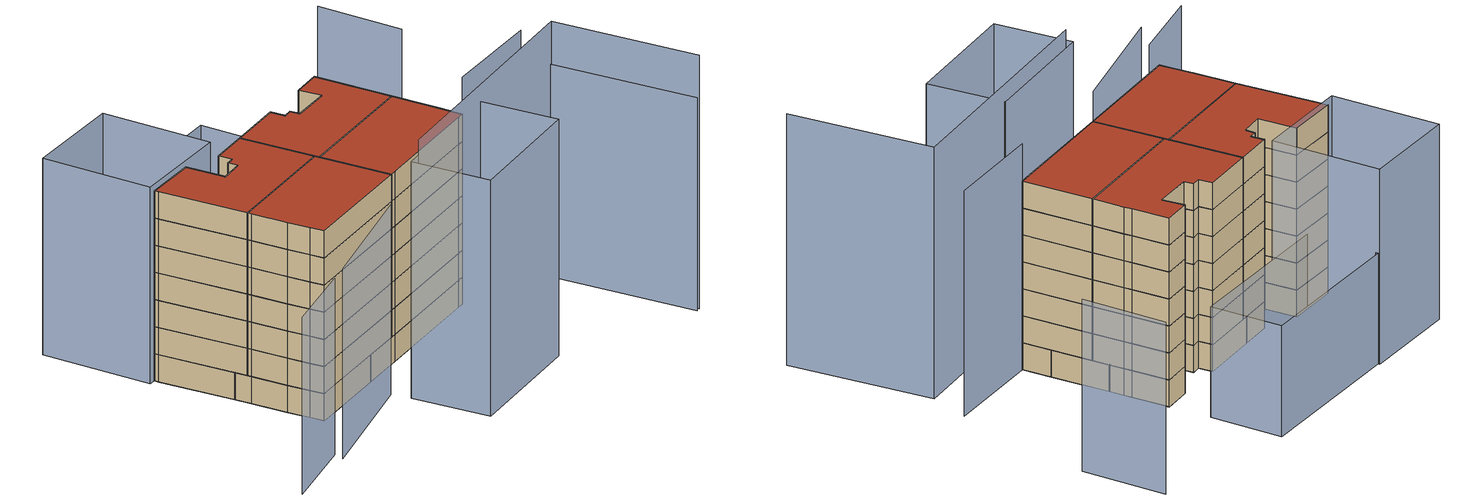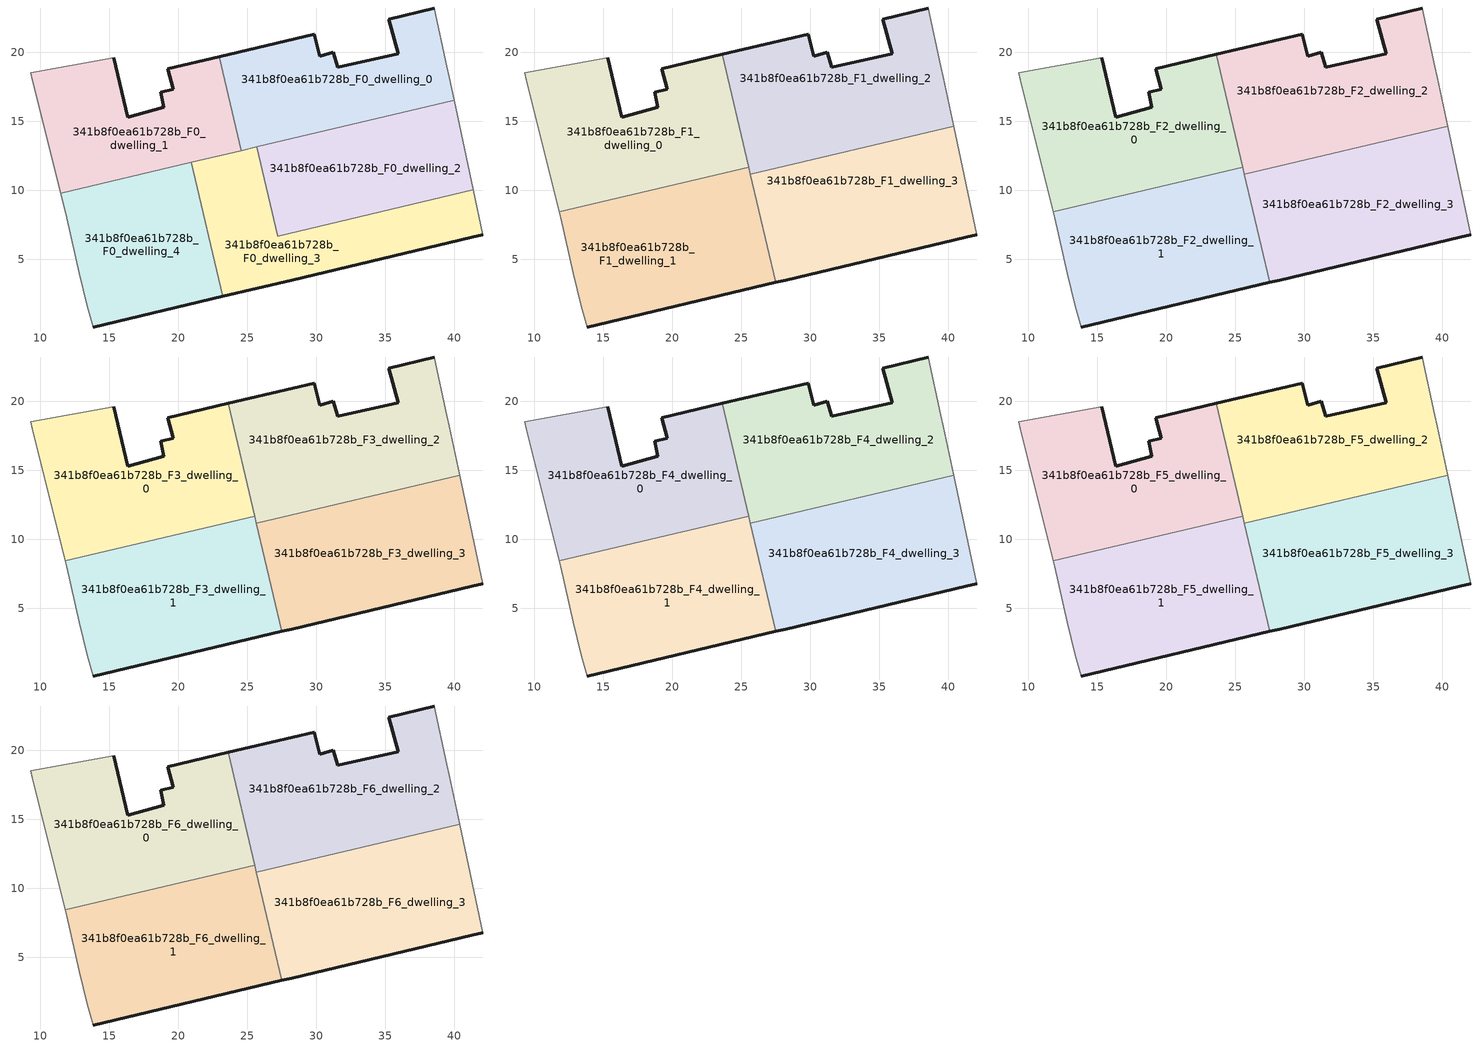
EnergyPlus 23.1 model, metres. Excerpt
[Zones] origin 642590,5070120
341b8f0ea61b728b_F0_dwelling_0
 floor ground (EU_floor_Construction): 39.99,16.51 39.64,18.2 39.44,19 38.54,23.21 35.23,22.41 35.94,19.91 31.53,18.91 31.23,20.01 30.23,19.71 29.83,21.31 22.95,19.69 24.55,12.87 z0
 wall outside (EU_wall_Construction): 22.95,19.69 29.83,21.31 30.23,19.71 31.23,20.01 31.53,18.91 35.94,19.91 35.23,22.41 38.54,23.21 z0:3
 wall to 341b8f0ea61b728b_F0_dwelling_1 (EU_wall_Construction): 24.55,12.87 22.95,19.69 z0:3
 wall adiabatic (EU_wall_Construction): 38.54,23.21 39.44,19 39.64,18.2 39.99,16.51 z0:3
 wall to 341b8f0ea61b728b_F0_dwelling_2 (EU_wall_Construction): 39.99,16.51 25.69,13.14 z0:3
 wall to 341b8f0ea61b728b_F0_dwelling_3 (EU_wall_Construction): 25.69,13.14 24.55,12.87 z0:3
341b8f0ea61b728b_F0_dwelling_1
 floor ground (EU_floor_Construction): 24.55,12.87 22.95,19.69 19.22,18.81 19.62,17.31 18.72,17.11 18.92,16.01 16.32,15.31 15.32,19.61 9.32,18.51 9.42,18.01 11.47,9.79 z0
 wall outside (EU_wall_Construction): 15.32,19.61 16.32,15.31 18.92,16.01 18.72,17.11 19.62,17.31 19.22,18.81 22.95,19.69 z0:3
 wall adiabatic (EU_wall_Construction): 11.47,9.79 9.42,18.01 9.32,18.51 15.32,19.61 z0:3
 wall to 341b8f0ea61b728b_F0_dwelling_4 (EU_wall_Construction): 20.93,12.02 11.47,9.79 z0:3
 wall to 341b8f0ea61b728b_F0_dwelling_3 (EU_wall_Construction): 24.55,12.87 20.94,12.02 z0:3
341b8f0ea61b728b_F0_dwelling_2
 floor ground (EU_floor_Construction): 41.36,10.02 39.99,16.51 25.69,13.14 27.21,6.69 z0
 wall to 341b8f0ea61b728b_F0_dwelling_3 (EU_wall_Construction): 41.36,10.02 27.21,6.69 25.69,13.14 z0:3
 wall adiabatic (EU_wall_Construction): 39.99,16.51 41.36,10.02 z0:3
341b8f0ea61b728b_F0_dwelling_3
 floor ground (EU_floor_Construction): 41.23,6.59 42.04,6.79 41.36,10.02 27.21,6.69 25.69,13.14 20.94,12.02 23.22,2.32 28.22,3.5 z0
 wall outside (EU_wall_Construction): 42.04,6.79 41.23,6.59 28.22,3.5 23.22,2.32 z0:3
 wall adiabatic (EU_wall_Construction): 41.36,10.02 42.04,6.79 z0:3
 wall to 341b8f0ea61b728b_F0_dwelling_4 (EU_wall_Construction): 23.22,2.32 20.94,12.02 z0:3
341b8f0ea61b728b_F0_dwelling_4
 floor ground (EU_floor_Construction): 23.22,2.32 20.94,12.02 11.47,9.79 11.92,8 12.81,4 13.41,1.6 13.81,0.1 z0
 wall outside (EU_wall_Construction): 23.22,2.32 13.81,0.1 z0:3
 wall adiabatic (EU_wall_Construction): 13.81,0.1 13.41,1.6 12.81,4 11.92,8 11.47,9.79 z0:3
341b8f0ea61b728b_F1_dwelling_0
 floor to 341b8f0ea61b728b_F0_dwelling_1 (EU_floor_Construction): 24.55,12.87 22.95,19.69 19.22,18.81 19.62,17.31 18.72,17.11 18.92,16.01 16.32,15.31 15.32,19.61 9.32,18.51 9.42,18.01 11.47,9.79 z3
 floor to 341b8f0ea61b728b_F0_dwelling_0 (EU_floor_Construction): 25.21,13.02 23.6,19.84 22.95,19.69 24.55,12.87 z3
 floor to 341b8f0ea61b728b_F0_dwelling_4 (EU_floor_Construction): 21.25,10.67 20.94,12.02 11.47,9.79 11.81,8.44 z3
 floor to 341b8f0ea61b728b_F0_dwelling_3 (EU_floor_Construction): 25.52,11.68 25.21,13.02 20.94,12.02 21.25,10.67 z3
 wall outside (EU_wall_Construction): 15.32,19.61 16.32,15.31 18.92,16.01 18.72,17.11 19.62,17.31 19.22,18.81 23.6,19.84 z3:6
 wall to 341b8f0ea61b728b_F1_dwelling_1 (EU_wall_Construction): 25.53,11.68 11.81,8.44 z3:6
 wall adiabatic (EU_wall_Construction): 11.81,8.44 9.42,18.01 9.32,18.51 15.32,19.61 z3:6
 wall to 341b8f0ea61b728b_F1_dwelling_2 (EU_wall_Construction): 23.6,19.84 25.53,11.68 z3:6
341b8f0ea61b728b_F1_dwelling_1
 floor to 341b8f0ea61b728b_F0_dwelling_4 (EU_floor_Construction): 23.22,2.32 21.25,10.67 11.81,8.44 11.92,8 12.81,4 13.41,1.6 13.81,0.1 z3
 floor to 341b8f0ea61b728b_F0_dwelling_3 (EU_floor_Construction): 27.49,3.32 25.53,11.68 21.25,10.67 23.22,2.32 z3
 wall outside (EU_wall_Construction): 27.49,3.32 13.81,0.1 z3:6
 wall adiabatic (EU_wall_Construction): 13.81,0.1 13.41,1.6 12.81,4 11.92,8 11.81,8.44 z3:6
 wall to 341b8f0ea61b728b_F1_dwelling_3 (EU_wall_Construction): 25.64,11.17 27.49,3.32 z3:6
 wall to 341b8f0ea61b728b_F1_dwelling_2 (EU_wall_Construction): 25.52,11.68 25.64,11.17 z3:6
341b8f0ea61b728b_F1_dwelling_2
 floor to 341b8f0ea61b728b_F0_dwelling_0 (EU_floor_Construction): 39.99,16.51 39.64,18.2 39.44,19 38.54,23.21 35.23,22.41 35.94,19.91 31.53,18.91 31.23,20.01 30.23,19.71 29.83,21.31 23.6,19.84 25.21,13.02 z3
 floor to 341b8f0ea61b728b_F0_dwelling_2 (EU_floor_Construction): 40.38,14.65 39.99,16.51 25.69,13.14 26.13,11.28 z3
 floor to 341b8f0ea61b728b_F0_dwelling_3 (EU_floor_Construction): 26.13,11.28 25.69,13.14 25.21,13.02 25.64,11.17 z3
 wall outside (EU_wall_Construction): 23.6,19.84 29.83,21.31 30.23,19.71 31.23,20.01 31.53,18.91 35.94,19.91 35.23,22.41 38.54,23.21 z3:6
 wall adiabatic (EU_wall_Construction): 38.54,23.21 39.44,19 39.64,18.2 40.39,14.65 z3:6
 wall to 341b8f0ea61b728b_F1_dwelling_3 (EU_wall_Construction): 40.39,14.65 25.64,11.17 z3:6
341b8f0ea61b728b_F1_dwelling_3
 floor to 341b8f0ea61b728b_F0_dwelling_3 (EU_floor_Construction): 41.23,6.59 42.04,6.79 41.36,10.02 27.21,6.69 26.13,11.28 25.64,11.17 27.49,3.32 28.22,3.5 z3
 floor to 341b8f0ea61b728b_F0_dwelling_2 (EU_floor_Construction): 41.36,10.02 40.38,14.65 26.13,11.28 27.21,6.69 z3
 wall outside (EU_wall_Construction): 42.04,6.79 41.23,6.59 28.22,3.5 27.49,3.32 z3:6
 wall adiabatic (EU_wall_Construction): 40.39,14.65 42.04,6.79 z3:6
341b8f0ea61b728b_F2_dwelling_0
 floor to 341b8f0ea61b728b_F1_dwelling_0 (EU_floor_Construction): 25.53,11.68 23.6,19.84 19.22,18.81 19.62,17.31 18.72,17.11 18.92,16.01 16.32,15.31 15.32,19.61 9.32,18.51 9.42,18.01 11.81,8.44 z6
 wall outside (EU_wall_Construction): 15.32,19.61 16.32,15.31 18.92,16.01 18.72,17.11 19.62,17.31 19.22,18.81 23.6,19.84 z6:9
 wall to 341b8f0ea61b728b_F2_dwelling_1 (EU_wall_Construction): 25.53,11.68 11.81,8.44 z6:9
 wall adiabatic (EU_wall_Construction): 11.81,8.44 9.42,18.01 9.32,18.51 15.32,19.61 z6:9
 wall to 341b8f0ea61b728b_F2_dwelling_2 (EU_wall_Construction): 23.6,19.84 25.53,11.68 z6:9
341b8f0ea61b728b_F2_dwelling_1
 floor to 341b8f0ea61b728b_F1_dwelling_1 (EU_floor_Construction): 27.49,3.32 25.53,11.68 11.81,8.44 11.92,8 12.81,4 13.41,1.6 13.81,0.1 z6
 wall outside (EU_wall_Construction): 27.49,3.32 13.81,0.1 z6:9
 wall adiabatic (EU_wall_Construction): 13.81,0.1 13.41,1.6 12.81,4 11.92,8 11.81,8.44 z6:9
 wall to 341b8f0ea61b728b_F2_dwelling_3 (EU_wall_Construction): 25.64,11.17 27.49,3.32 z6:9
 wall to 341b8f0ea61b728b_F2_dwelling_2 (EU_wall_Construction): 25.52,11.68 25.64,11.17 z6:9
341b8f0ea61b728b_F2_dwelling_2
 floor to 341b8f0ea61b728b_F1_dwelling_2 (EU_floor_Construction): 40.39,14.65 39.64,18.2 39.44,19 38.54,23.21 35.23,22.41 35.94,19.91 31.53,18.91 31.23,20.01 30.23,19.71 29.83,21.31 23.6,19.84 25.64,11.17 z6
 wall outside (EU_wall_Construction): 23.6,19.84 29.83,21.31 30.23,19.71 31.23,20.01 31.53,18.91 35.94,19.91 35.23,22.41 38.54,23.21 z6:9
 wall adiabatic (EU_wall_Construction): 38.54,23.21 39.44,19 39.64,18.2 40.39,14.65 z6:9
 wall to 341b8f0ea61b728b_F2_dwelling_3 (EU_wall_Construction): 40.39,14.65 25.64,11.17 z6:9
341b8f0ea61b728b_F2_dwelling_3
 floor to 341b8f0ea61b728b_F1_dwelling_3 (EU_floor_Construction): 41.23,6.59 42.04,6.79 40.39,14.65 25.64,11.17 27.49,3.32 28.22,3.5 z6
 wall outside (EU_wall_Construction): 42.04,6.79 41.23,6.59 28.22,3.5 27.49,3.32 z6:9
 wall adiabatic (EU_wall_Construction): 40.39,14.65 42.04,6.79 z6:9
341b8f0ea61b728b_F3_dwelling_0
 floor to 341b8f0ea61b728b_F2_dwelling_0 (EU_floor_Construction): 25.53,11.68 23.6,19.84 19.22,18.81 19.62,17.31 18.72,17.11 18.92,16.01 16.32,15.31 15.32,19.61 9.32,18.51 9.42,18.01 11.81,8.44 z9
 wall outside (EU_wall_Construction): 15.32,19.61 16.32,15.31 18.92,16.01 18.72,17.11 19.62,17.31 19.22,18.81 23.6,19.84 z9:12
 wall to 341b8f0ea61b728b_F3_dwelling_1 (EU_wall_Construction): 25.53,11.68 11.81,8.44 z9:12
 wall adiabatic (EU_wall_Construction): 11.81,8.44 9.42,18.01 9.32,18.51 15.32,19.61 z9:12
 wall to 341b8f0ea61b728b_F3_dwelling_2 (EU_wall_Construction): 23.6,19.84 25.53,11.68 z9:12
341b8f0ea61b728b_F3_dwelling_1
 floor to 341b8f0ea61b728b_F2_dwelling_1 (EU_floor_Construction): 27.49,3.32 25.53,11.68 11.81,8.44 11.92,8 12.81,4 13.41,1.6 13.81,0.1 z9
 wall outside (EU_wall_Construction): 27.49,3.32 13.81,0.1 z9:12
 wall adiabatic (EU_wall_Construction): 13.81,0.1 13.41,1.6 12.81,4 11.92,8 11.81,8.44 z9:12
 wall to 341b8f0ea61b728b_F3_dwelling_3 (EU_wall_Construction): 25.64,11.17 27.49,3.32 z9:12
 wall to 341b8f0ea61b728b_F3_dwelling_2 (EU_wall_Construction): 25.52,11.68 25.64,11.17 z9:12
341b8f0ea61b728b_F3_dwelling_2
 floor to 341b8f0ea61b728b_F2_dwelling_2 (EU_floor_Construction): 40.39,14.65 39.64,18.2 39.44,19 38.54,23.21 35.23,22.41 35.94,19.91 31.53,18.91 31.23,20.01 30.23,19.71 29.83,21.31 23.6,19.84 25.64,11.17 z9
 wall outside (EU_wall_Construction): 23.6,19.84 29.83,21.31 30.23,19.71 31.23,20.01 31.53,18.91 35.94,19.91 35.23,22.41 38.54,23.21 z9:12
 wall adiabatic (EU_wall_Construction): 38.54,23.21 39.44,19 39.64,18.2 40.39,14.65 z9:12
 wall to 341b8f0ea61b728b_F3_dwelling_3 (EU_wall_Construction): 40.39,14.65 25.64,11.17 z9:12
341b8f0ea61b728b_F3_dwelling_3
 floor to 341b8f0ea61b728b_F2_dwelling_3 (EU_floor_Construction): 41.23,6.59 42.04,6.79 40.39,14.65 25.64,11.17 27.49,3.32 28.22,3.5 z9
 wall outside (EU_wall_Construction): 42.04,6.79 41.23,6.59 28.22,3.5 27.49,3.32 z9:12
 wall adiabatic (EU_wall_Construction): 40.39,14.65 42.04,6.79 z9:12
341b8f0ea61b728b_F4_dwelling_0
 floor to 341b8f0ea61b728b_F3_dwelling_0 (EU_floor_Construction): 25.53,11.68 23.6,19.84 19.22,18.81 19.62,17.31 18.72,17.11 18.92,16.01 16.32,15.31 15.32,19.61 9.32,18.51 9.42,18.01 11.81,8.44 z12
 wall outside (EU_wall_Construction): 15.32,19.61 16.32,15.31 18.92,16.01 18.72,17.11 19.62,17.31 19.22,18.81 23.6,19.84 z12:15
 wall to 341b8f0ea61b728b_F4_dwelling_1 (EU_wall_Construction): 25.53,11.68 11.81,8.44 z12:15
 wall adiabatic (EU_wall_Construction): 11.81,8.44 9.42,18.01 9.32,18.51 15.32,19.61 z12:15
 wall to 341b8f0ea61b728b_F4_dwelling_2 (EU_wall_Construction): 23.6,19.84 25.53,11.68 z12:15
341b8f0ea61b728b_F4_dwelling_1
 floor to 341b8f0ea61b728b_F3_dwelling_1 (EU_floor_Construction): 27.49,3.32 25.53,11.68 11.81,8.44 11.92,8 12.81,4 13.41,1.6 13.81,0.1 z12
 wall outside (EU_wall_Construction): 27.49,3.32 13.81,0.1 z12:15
 wall adiabatic (EU_wall_Construction): 13.81,0.1 13.41,1.6 12.81,4 11.92,8 11.81,8.44 z12:15
 wall to 341b8f0ea61b728b_F4_dwelling_3 (EU_wall_Construction): 25.64,11.17 27.49,3.32 z12:15
 wall to 341b8f0ea61b728b_F4_dwelling_2 (EU_wall_Construction): 25.52,11.68 25.64,11.17 z12:15
341b8f0ea61b728b_F4_dwelling_2
 floor to 341b8f0ea61b728b_F3_dwelling_2 (EU_floor_Construction): 40.39,14.65 39.64,18.2 39.44,19 38.54,23.21 35.23,22.41 35.94,19.91 31.53,18.91 31.23,20.01 30.23,19.71 29.83,21.31 23.6,19.84 25.64,11.17 z12
 wall outside (EU_wall_Construction): 23.6,19.84 29.83,21.31 30.23,19.71 31.23,20.01 31.53,18.91 35.94,19.91 35.23,22.41 38.54,23.21 z12:15
 wall adiabatic (EU_wall_Construction): 38.54,23.21 39.44,19 39.64,18.2 40.39,14.65 z12:15
 wall to 341b8f0ea61b728b_F4_dwelling_3 (EU_wall_Construction): 40.39,14.65 25.64,11.17 z12:15
341b8f0ea61b728b_F4_dwelling_3
 floor to 341b8f0ea61b728b_F3_dwelling_3 (EU_floor_Construction): 41.23,6.59 42.04,6.79 40.39,14.65 25.64,11.17 27.49,3.32 28.22,3.5 z12
 wall outside (EU_wall_Construction): 42.04,6.79 41.23,6.59 28.22,3.5 27.49,3.32 z12:15
 wall adiabatic (EU_wall_Construction): 40.39,14.65 42.04,6.79 z12:15
341b8f0ea61b728b_F5_dwelling_0
 floor to 341b8f0ea61b728b_F4_dwelling_0 (EU_floor_Construction): 25.53,11.68 23.6,19.84 19.22,18.81 19.62,17.31 18.72,17.11 18.92,16.01 16.32,15.31 15.32,19.61 9.32,18.51 9.42,18.01 11.81,8.44 z15
 wall outside (EU_wall_Construction): 15.32,19.61 16.32,15.31 18.92,16.01 18.72,17.11 19.62,17.31 19.22,18.81 23.6,19.84 z15:18
 wall to 341b8f0ea61b728b_F5_dwelling_1 (EU_wall_Construction): 25.53,11.68 11.81,8.44 z15:18
 wall adiabatic (EU_wall_Construction): 11.81,8.44 9.42,18.01 9.32,18.51 15.32,19.61 z15:18
 wall to 341b8f0ea61b728b_F5_dwelling_2 (EU_wall_Construction): 23.6,19.84 25.53,11.68 z15:18
341b8f0ea61b728b_F5_dwelling_1
 floor to 341b8f0ea61b728b_F4_dwelling_1 (EU_floor_Construction): 27.49,3.32 25.53,11.68 11.81,8.44 11.92,8 12.81,4 13.41,1.6 13.81,0.1 z15
 wall outside (EU_wall_Construction): 27.49,3.32 13.81,0.1 z15:18
 wall adiabatic (EU_wall_Construction): 13.81,0.1 13.41,1.6 12.81,4 11.92,8 11.81,8.44 z15:18
 wall to 341b8f0ea61b728b_F5_dwelling_3 (EU_wall_Construction): 25.64,11.17 27.49,3.32 z15:18
 wall to 341b8f0ea61b728b_F5_dwelling_2 (EU_wall_Construction): 25.52,11.68 25.64,11.17 z15:18
341b8f0ea61b728b_F5_dwelling_2
 floor to 341b8f0ea61b728b_F4_dwelling_2 (EU_floor_Construction): 40.39,14.65 39.64,18.2 39.44,19 38.54,23.21 35.23,22.41 35.94,19.91 31.53,18.91 31.23,20.01 30.23,19.71 29.83,21.31 23.6,19.84 25.64,11.17 z15
 wall outside (EU_wall_Construction): 23.6,19.84 29.83,21.31 30.23,19.71 31.23,20.01 31.53,18.91 35.94,19.91 35.23,22.41 38.54,23.21 z15:18
 wall adiabatic (EU_wall_Construction): 38.54,23.21 39.44,19 39.64,18.2 40.39,14.65 z15:18
 wall to 341b8f0ea61b728b_F5_dwelling_3 (EU_wall_Construction): 40.39,14.65 25.64,11.17 z15:18
341b8f0ea61b728b_F5_dwelling_3
 floor to 341b8f0ea61b728b_F4_dwelling_3 (EU_floor_Construction): 41.23,6.59 42.04,6.79 40.39,14.65 25.64,11.17 27.49,3.32 28.22,3.5 z15
 wall outside (EU_wall_Construction): 42.04,6.79 41.23,6.59 28.22,3.5 27.49,3.32 z15:18
 wall adiabatic (EU_wall_Construction): 40.39,14.65 42.04,6.79 z15:18
341b8f0ea61b728b_F6_dwelling_0
 floor to 341b8f0ea61b728b_F5_dwelling_0 (EU_floor_Construction): 25.53,11.68 23.6,19.84 19.22,18.81 19.62,17.31 18.72,17.11 18.92,16.01 16.32,15.31 15.32,19.61 9.32,18.51 9.42,18.01 11.81,8.44 z18
 wall outside (EU_wall_Construction): 15.32,19.61 16.32,15.31 18.92,16.01 18.72,17.11 19.62,17.31 19.22,18.81 23.6,19.84 z18:21
 wall to 341b8f0ea61b728b_F6_dwelling_1 (EU_wall_Construction): 25.53,11.68 11.81,8.44 z18:21
 wall adiabatic (EU_wall_Construction): 11.81,8.44 9.42,18.01 9.32,18.51 15.32,19.61 z18:21
 wall to 341b8f0ea61b728b_F6_dwelling_2 (EU_wall_Construction): 23.6,19.84 25.53,11.68 z18:21
 roof outside (EU_roof_Construction): 23.6,19.84 25.53,11.68 11.81,8.44 9.42,18.01 9.32,18.51 15.32,19.61 16.32,15.31 18.92,16.01 18.72,17.11 19.62,17.31 19.22,18.81 z21
341b8f0ea61b728b_F6_dwelling_1
 floor to 341b8f0ea61b728b_F5_dwelling_1 (EU_floor_Construction): 27.49,3.32 25.53,11.68 11.81,8.44 11.92,8 12.81,4 13.41,1.6 13.81,0.1 z18
 wall outside (EU_wall_Construction): 27.49,3.32 13.81,0.1 z18:21
 wall adiabatic (EU_wall_Construction): 13.81,0.1 13.41,1.6 12.81,4 11.92,8 11.81,8.44 z18:21
 wall to 341b8f0ea61b728b_F6_dwelling_3 (EU_wall_Construction): 25.64,11.17 27.49,3.32 z18:21
 wall to 341b8f0ea61b728b_F6_dwelling_2 (EU_wall_Construction): 25.52,11.68 25.64,11.17 z18:21
 roof outside (EU_roof_Construction): 25.53,11.68 27.49,3.32 13.81,0.1 13.41,1.6 12.81,4 11.92,8 11.81,8.44 z21
341b8f0ea61b728b_F6_dwelling_2
 floor to 341b8f0ea61b728b_F5_dwelling_2 (EU_floor_Construction): 40.39,14.65 39.64,18.2 39.44,19 38.54,23.21 35.23,22.41 35.94,19.91 31.53,18.91 31.23,20.01 30.23,19.71 29.83,21.31 23.6,19.84 25.64,11.17 z18
 wall outside (EU_wall_Construction): 23.6,19.84 29.83,21.31 30.23,19.71 31.23,20.01 31.53,18.91 35.94,19.91 35.23,22.41 38.54,23.21 z18:21
 wall adiabatic (EU_wall_Construction): 38.54,23.21 39.44,19 39.64,18.2 40.39,14.65 z18:21
 wall to 341b8f0ea61b728b_F6_dwelling_3 (EU_wall_Construction): 40.39,14.65 25.64,11.17 z18:21
 roof outside (EU_roof_Construction): 38.54,23.21 39.44,19 39.64,18.2 40.39,14.65 25.64,11.17 23.6,19.84 29.83,21.31 30.23,19.71 31.23,20.01 31.53,18.91 35.94,19.91 35.23,22.41 z21
341b8f0ea61b728b_F6_dwelling_3
 floor to 341b8f0ea61b728b_F5_dwelling_3 (EU_floor_Construction): 41.23,6.59 42.04,6.79 40.39,14.65 25.64,11.17 27.49,3.32 28.22,3.5 z18
 wall outside (EU_wall_Construction): 42.04,6.79 41.23,6.59 28.22,3.5 27.49,3.32 z18:21
 wall adiabatic (EU_wall_Construction): 40.39,14.65 42.04,6.79 z18:21
 roof outside (EU_roof_Construction): 40.39,14.65 42.04,6.79 41.23,6.59 28.22,3.5 27.49,3.32 25.64,11.17 z21
shading: 0.4,-8.81 8.94,-5.55 z0:19.5; 8.81,-6.71 22.47,-1.02 z0:21; 24.54,-2.83 52.6,4.46 / 52.6,4.46 56.72,-11.4 z0:28; 39.83,-7.82 25.43,-11.55 / 25.43,-11.55 23.22,-3.01 / 23.22,-3.01 37.62,0.72 / 37.62,0.72 39.83,-7.82 z0:26.1; 56.24,-11.52 52.24,4.19 z0:23.5; 53.51,9.25 41.99,6.78 z0:25.1; 37.54,27.81 19.21,24.41 / 19.21,24.41 17.71,32.48 / 17.71,32.48 36.04,35.88 / 36.04,35.88 37.54,27.81 z0:12.3; 54.85,26.05 53.15,35.61 z0:19.1; 17.68,32.65 19.96,20.48 / 19.96,20.48 8.59,18.35 / 8.59,18.35 6.32,30.52 / 6.32,30.52 17.68,32.65 z0:21.7
[Building]
EU S2 Campaign: North Axis=0; Terrain=City; Solar Distribution=FullExterior
[Site:Location]
Lyon-Bron: Latitude=45.75; Longitude=5; Time Zone=1; Elevation=198
[SizingPeriod:WeatherFileDays]
AnnualSizingPeriod: Begin Month=1; Begin Day of Month=1; End Month=12; End Day of Month=31; Day of Week for Start Day=Monday; Use Weather File Daylight Saving Period=No; Use Weather File Rain and Snow Indicators=No
[MATERIAL]
EU_InternalMass_Material: Roughness=MediumRough; Thickness=0.1; Conductivity=1; Density=1800; Specific Heat=900; Thermal Absorptance=0.9; Solar Absorptance=0.7; Visible Absorptance=0.7
[MATERIAL:NOMASS] Roughness=MediumRough; Thermal Absorptance=0.9; Solar Absorptance=0.7; Visible Absorptance=0.7
Name | Thermal Resistance
EU_wall_NoMass | 0.776494
EU_roof_NoMass | 0.486893
EU_floor_NoMass | 0.421597
[CONSTRUCTION]
EU_wall_Construction: EU_wall_NoMass
EU_roof_Construction: EU_roof_NoMass
EU_floor_Construction: EU_floor_NoMass
EU_InternalMass_Construction: EU_InternalMass_Material
[ZONE] Type=1; Multiplier=1; Ceiling Height=autocalculate; Floor Area=autocalculate; Part of Total Floor Area=Yes
Name | Volume
341b8f0ea61b728b_F0_dwelling_0 | 290.579
341b8f0ea61b728b_F1_dwelling_0; 341b8f0ea61b728b_F2_dwelling_0; 341b8f0ea61b728b_F3_dwelling_0; 341b8f0ea61b728b_F4_dwelling_0; 341b8f0ea61b728b_F5_dwelling_0; 341b8f0ea61b728b_F6_dwelling_0 | 363.249
341b8f0ea61b728b_F0_dwelling_1 | 290.573
341b8f0ea61b728b_F1_dwelling_1; 341b8f0ea61b728b_F2_dwelling_1; 341b8f0ea61b728b_F3_dwelling_1; 341b8f0ea61b728b_F4_dwelling_1; 341b8f0ea61b728b_F5_dwelling_1; 341b8f0ea61b728b_F6_dwelling_1 | 363.256
341b8f0ea61b728b_F0_dwelling_2 | 290.604
341b8f0ea61b728b_F1_dwelling_2; 341b8f0ea61b728b_F2_dwelling_2; 341b8f0ea61b728b_F3_dwelling_2; 341b8f0ea61b728b_F4_dwelling_2; 341b8f0ea61b728b_F5_dwelling_2; 341b8f0ea61b728b_F6_dwelling_2 | 363.246
341b8f0ea61b728b_F0_dwelling_3 | 290.622
341b8f0ea61b728b_F1_dwelling_3; 341b8f0ea61b728b_F2_dwelling_3; 341b8f0ea61b728b_F3_dwelling_3; 341b8f0ea61b728b_F4_dwelling_3; 341b8f0ea61b728b_F5_dwelling_3; 341b8f0ea61b728b_F6_dwelling_3 | 363.248
341b8f0ea61b728b_F0_dwelling_4 | 290.597
[INTERNALMASS] Construction=EU_InternalMass_Construction
Name | Zone or ZoneList | Surface Area
341b8f0ea61b728b_F0_dwelling_0_EU_InternalMass | 341b8f0ea61b728b_F0_dwelling_0 | 96.8589
341b8f0ea61b728b_F0_dwelling_1_EU_InternalMass | 341b8f0ea61b728b_F0_dwelling_1 | 96.8573
341b8f0ea61b728b_F0_dwelling_2_EU_InternalMass | 341b8f0ea61b728b_F0_dwelling_2 | 96.8692
341b8f0ea61b728b_F0_dwelling_3_EU_InternalMass | 341b8f0ea61b728b_F0_dwelling_3 | 96.8736
341b8f0ea61b728b_F0_dwelling_4_EU_InternalMass | 341b8f0ea61b728b_F0_dwelling_4 | 96.8661
341b8f0ea61b728b_F1_dwelling_0_EU_InternalMass | 341b8f0ea61b728b_F1_dwelling_0 | 121.084
341b8f0ea61b728b_F1_dwelling_1_EU_InternalMass | 341b8f0ea61b728b_F1_dwelling_1 | 121.086
341b8f0ea61b728b_F1_dwelling_2_EU_InternalMass | 341b8f0ea61b728b_F1_dwelling_2 | 121.082
341b8f0ea61b728b_F1_dwelling_3_EU_InternalMass | 341b8f0ea61b728b_F1_dwelling_3 | 121.082
341b8f0ea61b728b_F2_dwelling_0_EU_InternalMass | 341b8f0ea61b728b_F2_dwelling_0 | 121.084
341b8f0ea61b728b_F2_dwelling_1_EU_InternalMass | 341b8f0ea61b728b_F2_dwelling_1 | 121.086
341b8f0ea61b728b_F2_dwelling_2_EU_InternalMass | 341b8f0ea61b728b_F2_dwelling_2 | 121.082
341b8f0ea61b728b_F2_dwelling_3_EU_InternalMass | 341b8f0ea61b728b_F2_dwelling_3 | 121.082
341b8f0ea61b728b_F3_dwelling_0_EU_InternalMass | 341b8f0ea61b728b_F3_dwelling_0 | 121.084
341b8f0ea61b728b_F3_dwelling_1_EU_InternalMass | 341b8f0ea61b728b_F3_dwelling_1 | 121.086
341b8f0ea61b728b_F3_dwelling_2_EU_InternalMass | 341b8f0ea61b728b_F3_dwelling_2 | 121.082
341b8f0ea61b728b_F3_dwelling_3_EU_InternalMass | 341b8f0ea61b728b_F3_dwelling_3 | 121.082
341b8f0ea61b728b_F4_dwelling_0_EU_InternalMass | 341b8f0ea61b728b_F4_dwelling_0 | 121.084
341b8f0ea61b728b_F4_dwelling_1_EU_InternalMass | 341b8f0ea61b728b_F4_dwelling_1 | 121.086
341b8f0ea61b728b_F4_dwelling_2_EU_InternalMass | 341b8f0ea61b728b_F4_dwelling_2 | 121.082
341b8f0ea61b728b_F4_dwelling_3_EU_InternalMass | 341b8f0ea61b728b_F4_dwelling_3 | 121.082
341b8f0ea61b728b_F5_dwelling_0_EU_InternalMass | 341b8f0ea61b728b_F5_dwelling_0 | 121.084
341b8f0ea61b728b_F5_dwelling_1_EU_InternalMass | 341b8f0ea61b728b_F5_dwelling_1 | 121.086
341b8f0ea61b728b_F5_dwelling_2_EU_InternalMass | 341b8f0ea61b728b_F5_dwelling_2 | 121.082
341b8f0ea61b728b_F5_dwelling_3_EU_InternalMass | 341b8f0ea61b728b_F5_dwelling_3 | 121.082
341b8f0ea61b728b_F6_dwelling_0_EU_InternalMass | 341b8f0ea61b728b_F6_dwelling_0 | 121.084
341b8f0ea61b728b_F6_dwelling_1_EU_InternalMass | 341b8f0ea61b728b_F6_dwelling_1 | 121.086
341b8f0ea61b728b_F6_dwelling_2_EU_InternalMass | 341b8f0ea61b728b_F6_dwelling_2 | 121.082
341b8f0ea61b728b_F6_dwelling_3_EU_InternalMass | 341b8f0ea61b728b_F6_dwelling_3 | 121.082
[OTHEREQUIPMENT] Fuel Type=Electricity; Design Level Calculation Method=Watts/Area; Power per Zone Floor Area=1; Fraction Latent=0; Fraction Radiant=0; Fraction Lost=0; Carbon Dioxide Generation Rate=0; EndUse Subcategory=EU_Step8_InternalGains
Name | Zone or ZoneList or Space or SpaceList | Schedule
EU_Step8_InternalGain_341b8f0ea61b728b_F0_dwelling_0_f000 | 341b8f0ea61b728b_F0_dwelling_0 | EU_Step8_GainSchedule_341b8f0ea61b728b_F0_dwelling_0_f000
EU_Step8_InternalGain_341b8f0ea61b728b_F0_dwelling_1_f000 | 341b8f0ea61b728b_F0_dwelling_1 | EU_Step8_GainSchedule_341b8f0ea61b728b_F0_dwelling_1_f000
EU_Step8_InternalGain_341b8f0ea61b728b_F0_dwelling_2_f000 | 341b8f0ea61b728b_F0_dwelling_2 | EU_Step8_GainSchedule_341b8f0ea61b728b_F0_dwelling_2_f000
EU_Step8_InternalGain_341b8f0ea61b728b_F0_dwelling_3_f000 | 341b8f0ea61b728b_F0_dwelling_3 | EU_Step8_GainSchedule_341b8f0ea61b728b_F0_dwelling_3_f000
EU_Step8_InternalGain_341b8f0ea61b728b_F0_dwelling_4_f000 | 341b8f0ea61b728b_F0_dwelling_4 | EU_Step8_GainSchedule_341b8f0ea61b728b_F0_dwelling_4_f000
EU_Step8_InternalGain_341b8f0ea61b728b_F1_dwelling_0_f000 | 341b8f0ea61b728b_F1_dwelling_0 | EU_Step8_GainSchedule_341b8f0ea61b728b_F1_dwelling_0_f000
EU_Step8_InternalGain_341b8f0ea61b728b_F1_dwelling_1_f000 | 341b8f0ea61b728b_F1_dwelling_1 | EU_Step8_GainSchedule_341b8f0ea61b728b_F1_dwelling_1_f000
EU_Step8_InternalGain_341b8f0ea61b728b_F1_dwelling_2_f000 | 341b8f0ea61b728b_F1_dwelling_2 | EU_Step8_GainSchedule_341b8f0ea61b728b_F1_dwelling_2_f000
EU_Step8_InternalGain_341b8f0ea61b728b_F1_dwelling_3_f000 | 341b8f0ea61b728b_F1_dwelling_3 | EU_Step8_GainSchedule_341b8f0ea61b728b_F1_dwelling_3_f000
EU_Step8_InternalGain_341b8f0ea61b728b_F2_dwelling_0_f000 | 341b8f0ea61b728b_F2_dwelling_0 | EU_Step8_GainSchedule_341b8f0ea61b728b_F2_dwelling_0_f000
EU_Step8_InternalGain_341b8f0ea61b728b_F2_dwelling_1_f000 | 341b8f0ea61b728b_F2_dwelling_1 | EU_Step8_GainSchedule_341b8f0ea61b728b_F2_dwelling_1_f000
EU_Step8_InternalGain_341b8f0ea61b728b_F2_dwelling_2_f000 | 341b8f0ea61b728b_F2_dwelling_2 | EU_Step8_GainSchedule_341b8f0ea61b728b_F2_dwelling_2_f000
EU_Step8_InternalGain_341b8f0ea61b728b_F2_dwelling_3_f000 | 341b8f0ea61b728b_F2_dwelling_3 | EU_Step8_GainSchedule_341b8f0ea61b728b_F2_dwelling_3_f000
EU_Step8_InternalGain_341b8f0ea61b728b_F3_dwelling_0_f000 | 341b8f0ea61b728b_F3_dwelling_0 | EU_Step8_GainSchedule_341b8f0ea61b728b_F3_dwelling_0_f000
EU_Step8_InternalGain_341b8f0ea61b728b_F3_dwelling_1_f000 | 341b8f0ea61b728b_F3_dwelling_1 | EU_Step8_GainSchedule_341b8f0ea61b728b_F3_dwelling_1_f000
EU_Step8_InternalGain_341b8f0ea61b728b_F3_dwelling_2_f000 | 341b8f0ea61b728b_F3_dwelling_2 | EU_Step8_GainSchedule_341b8f0ea61b728b_F3_dwelling_2_f000
EU_Step8_InternalGain_341b8f0ea61b728b_F3_dwelling_3_f000 | 341b8f0ea61b728b_F3_dwelling_3 | EU_Step8_GainSchedule_341b8f0ea61b728b_F3_dwelling_3_f000
EU_Step8_InternalGain_341b8f0ea61b728b_F4_dwelling_0_f000 | 341b8f0ea61b728b_F4_dwelling_0 | EU_Step8_GainSchedule_341b8f0ea61b728b_F4_dwelling_0_f000
EU_Step8_InternalGain_341b8f0ea61b728b_F4_dwelling_1_f000 | 341b8f0ea61b728b_F4_dwelling_1 | EU_Step8_GainSchedule_341b8f0ea61b728b_F4_dwelling_1_f000
EU_Step8_InternalGain_341b8f0ea61b728b_F4_dwelling_2_f000 | 341b8f0ea61b728b_F4_dwelling_2 | EU_Step8_GainSchedule_341b8f0ea61b728b_F4_dwelling_2_f000
EU_Step8_InternalGain_341b8f0ea61b728b_F4_dwelling_3_f000 | 341b8f0ea61b728b_F4_dwelling_3 | EU_Step8_GainSchedule_341b8f0ea61b728b_F4_dwelling_3_f000
EU_Step8_InternalGain_341b8f0ea61b728b_F5_dwelling_0_f000 | 341b8f0ea61b728b_F5_dwelling_0 | EU_Step8_GainSchedule_341b8f0ea61b728b_F5_dwelling_0_f000
EU_Step8_InternalGain_341b8f0ea61b728b_F5_dwelling_1_f000 | 341b8f0ea61b728b_F5_dwelling_1 | EU_Step8_GainSchedule_341b8f0ea61b728b_F5_dwelling_1_f000
EU_Step8_InternalGain_341b8f0ea61b728b_F5_dwelling_2_f000 | 341b8f0ea61b728b_F5_dwelling_2 | EU_Step8_GainSchedule_341b8f0ea61b728b_F5_dwelling_2_f000
EU_Step8_InternalGain_341b8f0ea61b728b_F5_dwelling_3_f000 | 341b8f0ea61b728b_F5_dwelling_3 | EU_Step8_GainSchedule_341b8f0ea61b728b_F5_dwelling_3_f000
EU_Step8_InternalGain_341b8f0ea61b728b_F6_dwelling_0_f000 | 341b8f0ea61b728b_F6_dwelling_0 | EU_Step8_GainSchedule_341b8f0ea61b728b_F6_dwelling_0_f000
EU_Step8_InternalGain_341b8f0ea61b728b_F6_dwelling_1_f000 | 341b8f0ea61b728b_F6_dwelling_1 | EU_Step8_GainSchedule_341b8f0ea61b728b_F6_dwelling_1_f000
EU_Step8_InternalGain_341b8f0ea61b728b_F6_dwelling_2_f000 | 341b8f0ea61b728b_F6_dwelling_2 | EU_Step8_GainSchedule_341b8f0ea61b728b_F6_dwelling_2_f000
EU_Step8_InternalGain_341b8f0ea61b728b_F6_dwelling_3_f000 | 341b8f0ea61b728b_F6_dwelling_3 | EU_Step8_GainSchedule_341b8f0ea61b728b_F6_dwelling_3_f000
[ZONEVENTILATION:DESIGNFLOWRATE] Schedule=EU_AlwaysOn; Design Flow Rate Calculation Method=AirChanges/Hour; Air Changes per Hour=0.693814; Ventilation Type=Natural; Fan Pressure Rise=0; Fan Total Efficiency=1; Constant Term Coefficient=1; Temperature Term Coefficient=0; Velocity Term Coefficient=0; Velocity Squared Term Coefficient=0; Minimum Indoor Temperature=-100; Maximum Indoor Temperature=100; Delta Temperature=-100; Minimum Outdoor Temperature=-100; Maximum Outdoor Temperature=100; Maximum Wind Speed=40
Name | Zone or ZoneList or Space or SpaceList
EU_ConstantAir_341b8f0ea61b728b_F0_dwelling_0 | 341b8f0ea61b728b_F0_dwelling_0
EU_ConstantAir_341b8f0ea61b728b_F0_dwelling_1 | 341b8f0ea61b728b_F0_dwelling_1
EU_ConstantAir_341b8f0ea61b728b_F0_dwelling_2 | 341b8f0ea61b728b_F0_dwelling_2
EU_ConstantAir_341b8f0ea61b728b_F0_dwelling_3 | 341b8f0ea61b728b_F0_dwelling_3
EU_ConstantAir_341b8f0ea61b728b_F0_dwelling_4 | 341b8f0ea61b728b_F0_dwelling_4
EU_ConstantAir_341b8f0ea61b728b_F1_dwelling_0 | 341b8f0ea61b728b_F1_dwelling_0
EU_ConstantAir_341b8f0ea61b728b_F1_dwelling_1 | 341b8f0ea61b728b_F1_dwelling_1
EU_ConstantAir_341b8f0ea61b728b_F1_dwelling_2 | 341b8f0ea61b728b_F1_dwelling_2
EU_ConstantAir_341b8f0ea61b728b_F1_dwelling_3 | 341b8f0ea61b728b_F1_dwelling_3
EU_ConstantAir_341b8f0ea61b728b_F2_dwelling_0 | 341b8f0ea61b728b_F2_dwelling_0
EU_ConstantAir_341b8f0ea61b728b_F2_dwelling_1 | 341b8f0ea61b728b_F2_dwelling_1
EU_ConstantAir_341b8f0ea61b728b_F2_dwelling_2 | 341b8f0ea61b728b_F2_dwelling_2
EU_ConstantAir_341b8f0ea61b728b_F2_dwelling_3 | 341b8f0ea61b728b_F2_dwelling_3
EU_ConstantAir_341b8f0ea61b728b_F3_dwelling_0 | 341b8f0ea61b728b_F3_dwelling_0
EU_ConstantAir_341b8f0ea61b728b_F3_dwelling_1 | 341b8f0ea61b728b_F3_dwelling_1
EU_ConstantAir_341b8f0ea61b728b_F3_dwelling_2 | 341b8f0ea61b728b_F3_dwelling_2
EU_ConstantAir_341b8f0ea61b728b_F3_dwelling_3 | 341b8f0ea61b728b_F3_dwelling_3
EU_ConstantAir_341b8f0ea61b728b_F4_dwelling_0 | 341b8f0ea61b728b_F4_dwelling_0
EU_ConstantAir_341b8f0ea61b728b_F4_dwelling_1 | 341b8f0ea61b728b_F4_dwelling_1
EU_ConstantAir_341b8f0ea61b728b_F4_dwelling_2 | 341b8f0ea61b728b_F4_dwelling_2
EU_ConstantAir_341b8f0ea61b728b_F4_dwelling_3 | 341b8f0ea61b728b_F4_dwelling_3
EU_ConstantAir_341b8f0ea61b728b_F5_dwelling_0 | 341b8f0ea61b728b_F5_dwelling_0
EU_ConstantAir_341b8f0ea61b728b_F5_dwelling_1 | 341b8f0ea61b728b_F5_dwelling_1
EU_ConstantAir_341b8f0ea61b728b_F5_dwelling_2 | 341b8f0ea61b728b_F5_dwelling_2
EU_ConstantAir_341b8f0ea61b728b_F5_dwelling_3 | 341b8f0ea61b728b_F5_dwelling_3
EU_ConstantAir_341b8f0ea61b728b_F6_dwelling_0 | 341b8f0ea61b728b_F6_dwelling_0
EU_ConstantAir_341b8f0ea61b728b_F6_dwelling_1 | 341b8f0ea61b728b_F6_dwelling_1
EU_ConstantAir_341b8f0ea61b728b_F6_dwelling_2 | 341b8f0ea61b728b_F6_dwelling_2
EU_ConstantAir_341b8f0ea61b728b_F6_dwelling_3 | 341b8f0ea61b728b_F6_dwelling_3
[HVACTEMPLATE:THERMOSTAT] Constant Heating Setpoint=20; Constant Cooling Setpoint=50
EU_HeatOnly_341b8f0ea61b728b_F0_dwelling_0; EU_HeatOnly_341b8f0ea61b728b_F0_dwelling_1; EU_HeatOnly_341b8f0ea61b728b_F0_dwelling_2; EU_HeatOnly_341b8f0ea61b728b_F0_dwelling_3; EU_HeatOnly_341b8f0ea61b728b_F0_dwelling_4; EU_HeatOnly_341b8f0ea61b728b_F1_dwelling_0; EU_HeatOnly_341b8f0ea61b728b_F1_dwelling_1; EU_HeatOnly_341b8f0ea61b728b_F1_dwelling_2; EU_HeatOnly_341b8f0ea61b728b_F1_dwelling_3; EU_HeatOnly_341b8f0ea61b728b_F2_dwelling_0; EU_HeatOnly_341b8f0ea61b728b_F2_dwelling_1; EU_HeatOnly_341b8f0ea61b728b_F2_dwelling_2; EU_HeatOnly_341b8f0ea61b728b_F2_dwelling_3; EU_HeatOnly_341b8f0ea61b728b_F3_dwelling_0; EU_HeatOnly_341b8f0ea61b728b_F3_dwelling_1; EU_HeatOnly_341b8f0ea61b728b_F3_dwelling_2; EU_HeatOnly_341b8f0ea61b728b_F3_dwelling_3; EU_HeatOnly_341b8f0ea61b728b_F4_dwelling_0; EU_HeatOnly_341b8f0ea61b728b_F4_dwelling_1; EU_HeatOnly_341b8f0ea61b728b_F4_dwelling_2; EU_HeatOnly_341b8f0ea61b728b_F4_dwelling_3; EU_HeatOnly_341b8f0ea61b728b_F5_dwelling_0; EU_HeatOnly_341b8f0ea61b728b_F5_dwelling_1; EU_HeatOnly_341b8f0ea61b728b_F5_dwelling_2; EU_HeatOnly_341b8f0ea61b728b_F5_dwelling_3; EU_HeatOnly_341b8f0ea61b728b_F6_dwelling_0; EU_HeatOnly_341b8f0ea61b728b_F6_dwelling_1; EU_HeatOnly_341b8f0ea61b728b_F6_dwelling_2; EU_HeatOnly_341b8f0ea61b728b_F6_dwelling_3
[HVACTEMPLATE:ZONE:IDEALLOADSAIRSYSTEM] System Availability Schedule=EU_AlwaysOn; Maximum Heating Supply Air Temperature=50; Minimum Cooling Supply Air Temperature=13; Maximum Heating Supply Air Humidity Ratio=0.0156; Minimum Cooling Supply Air Humidity Ratio=0.0077; Heating Limit=NoLimit; Cooling Limit=NoLimit; Heating Availability Schedule=EU_AlwaysOn; Cooling Availability Schedule=EU_CoolingOff; Dehumidification Control Type=ConstantSensibleHeatRatio; Cooling Sensible Heat Ratio=0.7; Dehumidification Setpoint=60; Humidification Control Type=None; Humidification Setpoint=30; Outdoor Air Method=None; Outdoor Air Flow Rate per Person=0.00944; Outdoor Air Flow Rate per Zone Floor Area=0; Outdoor Air Flow Rate per Zone=0; Demand Controlled Ventilation Type=None; Outdoor Air Economizer Type=NoEconomizer; Heat Recovery Type=None; Sensible Heat Recovery Effectiveness=0.7; Latent Heat Recovery Effectiveness=0.65
Name | Template Thermostat
341b8f0ea61b728b_F0_dwelling_0 | EU_HeatOnly_341b8f0ea61b728b_F0_dwelling_0
341b8f0ea61b728b_F0_dwelling_1 | EU_HeatOnly_341b8f0ea61b728b_F0_dwelling_1
341b8f0ea61b728b_F0_dwelling_2 | EU_HeatOnly_341b8f0ea61b728b_F0_dwelling_2
341b8f0ea61b728b_F0_dwelling_3 | EU_HeatOnly_341b8f0ea61b728b_F0_dwelling_3
341b8f0ea61b728b_F0_dwelling_4 | EU_HeatOnly_341b8f0ea61b728b_F0_dwelling_4
341b8f0ea61b728b_F1_dwelling_0 | EU_HeatOnly_341b8f0ea61b728b_F1_dwelling_0
341b8f0ea61b728b_F1_dwelling_1 | EU_HeatOnly_341b8f0ea61b728b_F1_dwelling_1
341b8f0ea61b728b_F1_dwelling_2 | EU_HeatOnly_341b8f0ea61b728b_F1_dwelling_2
341b8f0ea61b728b_F1_dwelling_3 | EU_HeatOnly_341b8f0ea61b728b_F1_dwelling_3
341b8f0ea61b728b_F2_dwelling_0 | EU_HeatOnly_341b8f0ea61b728b_F2_dwelling_0
341b8f0ea61b728b_F2_dwelling_1 | EU_HeatOnly_341b8f0ea61b728b_F2_dwelling_1
341b8f0ea61b728b_F2_dwelling_2 | EU_HeatOnly_341b8f0ea61b728b_F2_dwelling_2
341b8f0ea61b728b_F2_dwelling_3 | EU_HeatOnly_341b8f0ea61b728b_F2_dwelling_3
341b8f0ea61b728b_F3_dwelling_0 | EU_HeatOnly_341b8f0ea61b728b_F3_dwelling_0
341b8f0ea61b728b_F3_dwelling_1 | EU_HeatOnly_341b8f0ea61b728b_F3_dwelling_1
341b8f0ea61b728b_F3_dwelling_2 | EU_HeatOnly_341b8f0ea61b728b_F3_dwelling_2
341b8f0ea61b728b_F3_dwelling_3 | EU_HeatOnly_341b8f0ea61b728b_F3_dwelling_3
341b8f0ea61b728b_F4_dwelling_0 | EU_HeatOnly_341b8f0ea61b728b_F4_dwelling_0
341b8f0ea61b728b_F4_dwelling_1 | EU_HeatOnly_341b8f0ea61b728b_F4_dwelling_1
341b8f0ea61b728b_F4_dwelling_2 | EU_HeatOnly_341b8f0ea61b728b_F4_dwelling_2
341b8f0ea61b728b_F4_dwelling_3 | EU_HeatOnly_341b8f0ea61b728b_F4_dwelling_3
341b8f0ea61b728b_F5_dwelling_0 | EU_HeatOnly_341b8f0ea61b728b_F5_dwelling_0
341b8f0ea61b728b_F5_dwelling_1 | EU_HeatOnly_341b8f0ea61b728b_F5_dwelling_1
341b8f0ea61b728b_F5_dwelling_2 | EU_HeatOnly_341b8f0ea61b728b_F5_dwelling_2
341b8f0ea61b728b_F5_dwelling_3 | EU_HeatOnly_341b8f0ea61b728b_F5_dwelling_3
341b8f0ea61b728b_F6_dwelling_0 | EU_HeatOnly_341b8f0ea61b728b_F6_dwelling_0
341b8f0ea61b728b_F6_dwelling_1 | EU_HeatOnly_341b8f0ea61b728b_F6_dwelling_1
341b8f0ea61b728b_F6_dwelling_2 | EU_HeatOnly_341b8f0ea61b728b_F6_dwelling_2
341b8f0ea61b728b_F6_dwelling_3 | EU_HeatOnly_341b8f0ea61b728b_F6_dwelling_3
[SIZING:ZONE] Zone Cooling Design Supply Air Temperature Input Method=SupplyAirTemperature; Zone Cooling Design Supply Air Temperature=13; Zone Heating Design Supply Air Temperature Input Method=SupplyAirTemperature; Zone Heating Design Supply Air Temperature=50; Zone Cooling Design Supply Air Humidity Ratio=0.008; Zone Heating Design Supply Air Humidity Ratio=0.008; Cooling Design Air Flow Method=DesignDay; Cooling Design Air Flow Rate=0; Cooling Minimum Air Flow per Zone Floor Area=0.000762; Cooling Minimum Air Flow=0; Cooling Minimum Air Flow Fraction=0.2; Heating Design Air Flow Method=DesignDay; Heating Design Air Flow Rate=0; Heating Maximum Air Flow per Zone Floor Area=0.002032; Heating Maximum Air Flow=0.141576; Heating Maximum Air Flow Fraction=0.3; Account for Dedicated Outdoor Air System=No; Dedicated Outdoor Air System Control Strategy=NeutralSupplyAir; Dedicated Outdoor Air Low Setpoint Temperature for Design=autosize; Dedicated Outdoor Air High Setpoint Temperature for Design=autosize; Zone Load Sizing Method=Sensible Load Only No Latent Load; Zone Latent Cooling Design Supply Air Humidity Ratio Input Method=HumidityRatioDifference; Zone Cooling Design Supply Air Humidity Ratio Difference=0.005; Zone Latent Heating Design Supply Air Humidity Ratio Input Method=HumidityRatioDifference; Zone Humidification Design Supply Air Humidity Ratio Difference=0.005
341b8f0ea61b728b_F0_dwelling_0; 341b8f0ea61b728b_F0_dwelling_1; 341b8f0ea61b728b_F0_dwelling_2; 341b8f0ea61b728b_F0_dwelling_3; 341b8f0ea61b728b_F0_dwelling_4; 341b8f0ea61b728b_F1_dwelling_0; 341b8f0ea61b728b_F1_dwelling_1; 341b8f0ea61b728b_F1_dwelling_2; 341b8f0ea61b728b_F1_dwelling_3; 341b8f0ea61b728b_F2_dwelling_0; 341b8f0ea61b728b_F2_dwelling_1; 341b8f0ea61b728b_F2_dwelling_2; 341b8f0ea61b728b_F2_dwelling_3; 341b8f0ea61b728b_F3_dwelling_0; 341b8f0ea61b728b_F3_dwelling_1; 341b8f0ea61b728b_F3_dwelling_2; 341b8f0ea61b728b_F3_dwelling_3; 341b8f0ea61b728b_F4_dwelling_0; 341b8f0ea61b728b_F4_dwelling_1; 341b8f0ea61b728b_F4_dwelling_2; 341b8f0ea61b728b_F4_dwelling_3; 341b8f0ea61b728b_F5_dwelling_0; 341b8f0ea61b728b_F5_dwelling_1; 341b8f0ea61b728b_F5_dwelling_2; 341b8f0ea61b728b_F5_dwelling_3; 341b8f0ea61b728b_F6_dwelling_0; 341b8f0ea61b728b_F6_dwelling_1; 341b8f0ea61b728b_F6_dwelling_2; 341b8f0ea61b728b_F6_dwelling_3
[SCHEDULE:CONSTANT]
Name | Hourly Value
EU_AlwaysOn | 1
EU_CoolingOff | 0
[SCHEDULE:FILE] Column Number=1; Rows to Skip at Top=0; Number of Hours of Data=8760; Column Separator=Comma; Interpolate to Timestep=No; Minutes per Item=60; Adjust Schedule for Daylight Savings=Yes
Name | File
EU_Step8_GainSchedule_341b8f0ea61b728b_F0_dwelling_0_f000 | ../../schedules/341b8f0ea61b728b/341b8f0ea61b728b_F0_dwelling_0_f000_gain.csv
EU_Step8_GainSchedule_341b8f0ea61b728b_F0_dwelling_1_f000 | ../../schedules/341b8f0ea61b728b/341b8f0ea61b728b_F0_dwelling_1_f000_gain.csv
EU_Step8_GainSchedule_341b8f0ea61b728b_F0_dwelling_2_f000 | ../../schedules/341b8f0ea61b728b/341b8f0ea61b728b_F0_dwelling_2_f000_gain.csv
EU_Step8_GainSchedule_341b8f0ea61b728b_F0_dwelling_3_f000 | ../../schedules/341b8f0ea61b728b/341b8f0ea61b728b_F0_dwelling_3_f000_gain.csv
EU_Step8_GainSchedule_341b8f0ea61b728b_F0_dwelling_4_f000 | ../../schedules/341b8f0ea61b728b/341b8f0ea61b728b_F0_dwelling_4_f000_gain.csv
EU_Step8_GainSchedule_341b8f0ea61b728b_F1_dwelling_0_f000 | ../../schedules/341b8f0ea61b728b/341b8f0ea61b728b_F1_dwelling_0_f000_gain.csv
EU_Step8_GainSchedule_341b8f0ea61b728b_F1_dwelling_1_f000 | ../../schedules/341b8f0ea61b728b/341b8f0ea61b728b_F1_dwelling_1_f000_gain.csv
EU_Step8_GainSchedule_341b8f0ea61b728b_F1_dwelling_2_f000 | ../../schedules/341b8f0ea61b728b/341b8f0ea61b728b_F1_dwelling_2_f000_gain.csv
EU_Step8_GainSchedule_341b8f0ea61b728b_F1_dwelling_3_f000 | ../../schedules/341b8f0ea61b728b/341b8f0ea61b728b_F1_dwelling_3_f000_gain.csv
EU_Step8_GainSchedule_341b8f0ea61b728b_F2_dwelling_0_f000 | ../../schedules/341b8f0ea61b728b/341b8f0ea61b728b_F2_dwelling_0_f000_gain.csv
EU_Step8_GainSchedule_341b8f0ea61b728b_F2_dwelling_1_f000 | ../../schedules/341b8f0ea61b728b/341b8f0ea61b728b_F2_dwelling_1_f000_gain.csv
EU_Step8_GainSchedule_341b8f0ea61b728b_F2_dwelling_2_f000 | ../../schedules/341b8f0ea61b728b/341b8f0ea61b728b_F2_dwelling_2_f000_gain.csv
EU_Step8_GainSchedule_341b8f0ea61b728b_F2_dwelling_3_f000 | ../../schedules/341b8f0ea61b728b/341b8f0ea61b728b_F2_dwelling_3_f000_gain.csv
EU_Step8_GainSchedule_341b8f0ea61b728b_F3_dwelling_0_f000 | ../../schedules/341b8f0ea61b728b/341b8f0ea61b728b_F3_dwelling_0_f000_gain.csv
EU_Step8_GainSchedule_341b8f0ea61b728b_F3_dwelling_1_f000 | ../../schedules/341b8f0ea61b728b/341b8f0ea61b728b_F3_dwelling_1_f000_gain.csv
EU_Step8_GainSchedule_341b8f0ea61b728b_F3_dwelling_2_f000 | ../../schedules/341b8f0ea61b728b/341b8f0ea61b728b_F3_dwelling_2_f000_gain.csv
EU_Step8_GainSchedule_341b8f0ea61b728b_F3_dwelling_3_f000 | ../../schedules/341b8f0ea61b728b/341b8f0ea61b728b_F3_dwelling_3_f000_gain.csv
EU_Step8_GainSchedule_341b8f0ea61b728b_F4_dwelling_0_f000 | ../../schedules/341b8f0ea61b728b/341b8f0ea61b728b_F4_dwelling_0_f000_gain.csv
EU_Step8_GainSchedule_341b8f0ea61b728b_F4_dwelling_1_f000 | ../../schedules/341b8f0ea61b728b/341b8f0ea61b728b_F4_dwelling_1_f000_gain.csv
EU_Step8_GainSchedule_341b8f0ea61b728b_F4_dwelling_2_f000 | ../../schedules/341b8f0ea61b728b/341b8f0ea61b728b_F4_dwelling_2_f000_gain.csv
EU_Step8_GainSchedule_341b8f0ea61b728b_F4_dwelling_3_f000 | ../../schedules/341b8f0ea61b728b/341b8f0ea61b728b_F4_dwelling_3_f000_gain.csv
EU_Step8_GainSchedule_341b8f0ea61b728b_F5_dwelling_0_f000 | ../../schedules/341b8f0ea61b728b/341b8f0ea61b728b_F5_dwelling_0_f000_gain.csv
EU_Step8_GainSchedule_341b8f0ea61b728b_F5_dwelling_1_f000 | ../../schedules/341b8f0ea61b728b/341b8f0ea61b728b_F5_dwelling_1_f000_gain.csv
EU_Step8_GainSchedule_341b8f0ea61b728b_F5_dwelling_2_f000 | ../../schedules/341b8f0ea61b728b/341b8f0ea61b728b_F5_dwelling_2_f000_gain.csv
EU_Step8_GainSchedule_341b8f0ea61b728b_F5_dwelling_3_f000 | ../../schedules/341b8f0ea61b728b/341b8f0ea61b728b_F5_dwelling_3_f000_gain.csv
EU_Step8_GainSchedule_341b8f0ea61b728b_F6_dwelling_0_f000 | ../../schedules/341b8f0ea61b728b/341b8f0ea61b728b_F6_dwelling_0_f000_gain.csv
EU_Step8_GainSchedule_341b8f0ea61b728b_F6_dwelling_1_f000 | ../../schedules/341b8f0ea61b728b/341b8f0ea61b728b_F6_dwelling_1_f000_gain.csv
EU_Step8_GainSchedule_341b8f0ea61b728b_F6_dwelling_2_f000 | ../../schedules/341b8f0ea61b728b/341b8f0ea61b728b_F6_dwelling_2_f000_gain.csv
EU_Step8_GainSchedule_341b8f0ea61b728b_F6_dwelling_3_f000 | ../../schedules/341b8f0ea61b728b/341b8f0ea61b728b_F6_dwelling_3_f000_gain.csv
